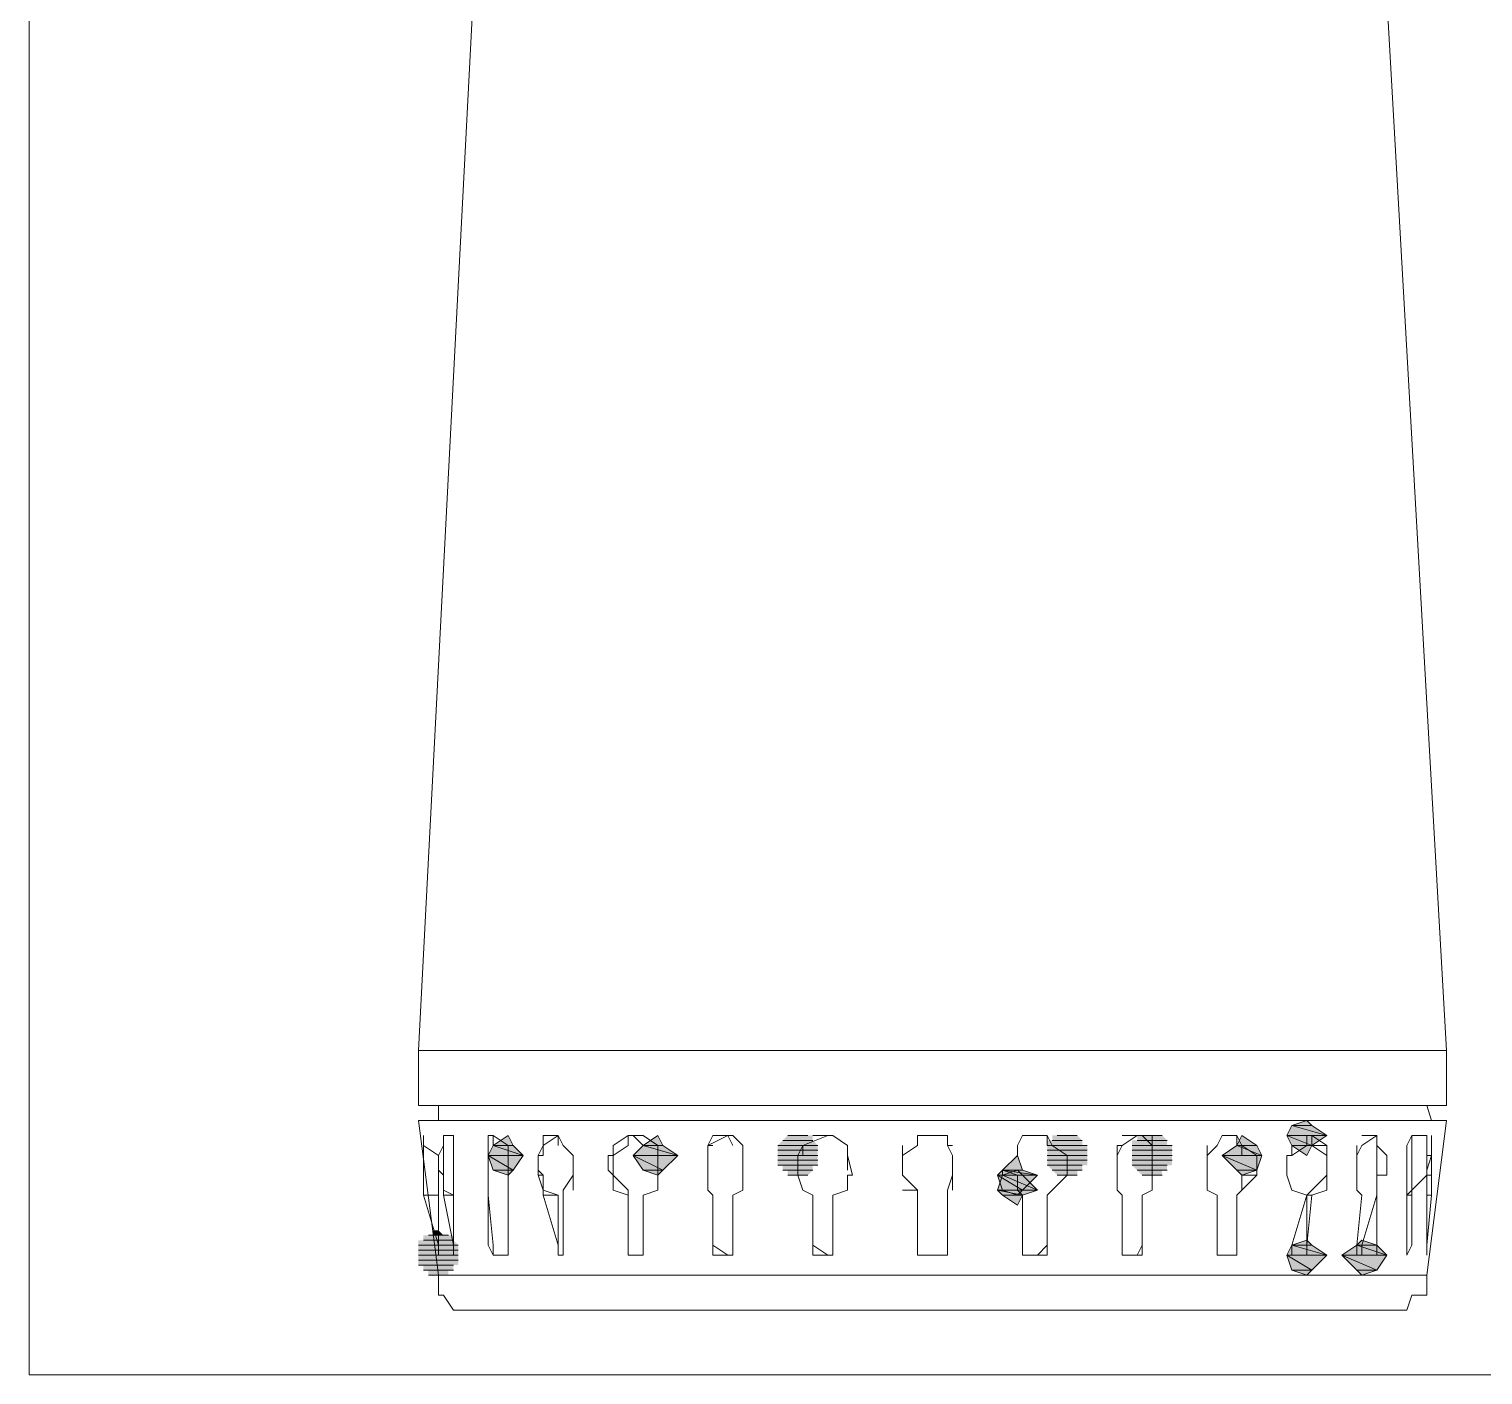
# Model space of a CAD drawing. Header units: millimetres. Extents: x -10178924 to 11692288, y -947381 to 58396.
# Drawn here: x -161114.5 to -160711.7, y -112643 to -112270.1 of the extents above; entities that cross this region are included whole.
import ezdxf

# ---------------------------------------------------------------- set-up
doc = ezdxf.new("R2010")
doc.units = ezdxf.units.MM
doc.layers.add('PDF _0', color=7, linetype='Continuous', lineweight=9)

msp = doc.modelspace()

# ---------------------------------------------------------------- linework, layer by layer
at = {"layer": 'PDF _0', "lineweight": 0}
for points in [[(-161114.53, -111860.22), (-160265.33, -111860.22), (-160265.33, -112643.03), (-161114.53, -112643.03)], [(-161006.65, -112568.35), (-160721.74, -112568.35), (-160721.74, -112553.13), (-160725.89, -112553.13), (-160727.27, -112553.13), (-160732.81, -112553.13), (-160741.11, -112553.13), (-160752.17, -112553.13), (-160764.62, -112553.13), (-160778.45, -112553.13), (-160793.66, -112553.13), (-160811.64, -112553.13), (-160826.85, -112553.13), (-160846.22, -112553.13), (-160865.58, -112553.13), (-160883.56, -112553.13), (-160901.54, -112553.13), (-160919.52, -112553.13), (-160934.73, -112553.13), (-160948.56, -112553.13), (-160963.78, -112553.13), (-160977.61, -112553.13), (-160987.29, -112553.13), (-160996.97, -112553.13), (-161001.12, -112553.13), (-161005.27, -112553.13), (-161006.65, -112553.13)], [(-160725.89, -112572.49), (-161005.27, -112572.49), (-161001.12, -112572.49), (-160999.74, -112572.49), (-160992.82, -112572.49), (-160987.29, -112572.49), (-160980.37, -112572.49), (-160967.93, -112572.49), (-160959.63, -112572.49), (-160948.56, -112572.49), (-160934.73, -112572.49), (-160920.9, -112572.49), (-160907.07, -112572.49), (-160893.24, -112572.49), (-160879.41, -112572.49), (-160865.58, -112572.49), (-160850.37, -112572.49), (-160835.15, -112572.49), (-160821.32, -112572.49), (-160807.49, -112572.49), (-160793.66, -112572.49), (-160779.83, -112572.49), (-160770.15, -112572.49), (-160760.47, -112572.49), (-160750.79, -112572.49), (-160741.11, -112572.49), (-160732.81, -112572.49), (-160731.42, -112572.49), (-160727.27, -112572.49), (-160721.74, -112572.49)], [(-160764.62, -112573.88), (-160754.94, -112576.64), (-160766, -112576.64)], [(-160760.47, -112572.49), (-160759.09, -112573.88), (-160764.62, -112573.88)], [(-160759.09, -112573.88), (-160764.62, -112573.88), (-160754.94, -112576.64)], [(-160987.29, -112579.41), (-160987.29, -112576.64), (-160987.29, -112579.41), (-160987.29, -112582.18)], [(-160981.76, -112576.64), (-160980.37, -112579.41), (-160985.91, -112579.41)], [(-160972.08, -112576.64), (-160972.08, -112579.41), (-160967.93, -112576.64)], [(-160948.56, -112576.64), (-160952.71, -112579.41), (-160952.71, -112582.18), (-160948.56, -112579.41)], [(-160940.27, -112576.64), (-160938.88, -112579.41), (-160944.41, -112579.41)], [(-160803.34, -112576.64), (-160803.34, -112579.41), (-160806.11, -112576.64), (-160807.49, -112576.64)], [(-160778.45, -112576.64), (-160774.3, -112579.41), (-160779.83, -112579.41)], [(-160766, -112576.64), (-160764.62, -112579.41), (-160759.09, -112579.41)], [(-160766, -112576.64), (-160754.94, -112576.64), (-160759.09, -112579.41)], [(-160754.94, -112579.41), (-160754.94, -112582.18), (-160759.09, -112579.41), (-160759.09, -112576.64)], [(-160999.74, -112582.18), (-160999.74, -112579.41), (-161001.12, -112582.18), (-161001.12, -112586.33), (-160999.74, -112587.71), (-160999.74, -112591.86), (-160999.74, -112587.71), (-160999.74, -112586.33)], [(-161001.12, -112586.33), (-161001.12, -112587.71), (-161001.12, -112586.33), (-161001.12, -112582.18)], [(-160985.91, -112579.41), (-160977.61, -112582.18), (-160987.29, -112582.18)], [(-160987.29, -112582.18), (-160985.91, -112586.33), (-160980.37, -112586.33)], [(-160987.29, -112582.18), (-160977.61, -112582.18), (-160980.37, -112586.33)], [(-160987.29, -112582.18), (-160987.29, -112586.33), (-160987.29, -112587.71), (-160987.29, -112586.33)], [(-160980.37, -112579.41), (-160985.91, -112579.41), (-160977.61, -112582.18)], [(-160972.08, -112582.18), (-160972.08, -112579.41), (-160973.46, -112582.18), (-160973.46, -112586.33), (-160972.08, -112587.71), (-160972.08, -112591.86), (-160973.46, -112587.71), (-160973.46, -112586.33), (-160973.46, -112582.18)], [(-160952.71, -112582.18), (-160952.71, -112586.33), (-160952.71, -112587.71), (-160954.1, -112586.33), (-160954.1, -112582.18)], [(-160944.41, -112579.41), (-160934.73, -112582.18), (-160947.18, -112582.18)], [(-160947.18, -112582.18), (-160944.41, -112586.33), (-160938.88, -112586.33)], [(-160947.18, -112582.18), (-160934.73, -112582.18), (-160938.88, -112586.33)], [(-160938.88, -112579.41), (-160944.41, -112579.41), (-160934.73, -112582.18)], [(-160926.43, -112586.33), (-160926.43, -112587.71), (-160926.43, -112591.86), (-160926.43, -112587.71), (-160926.43, -112586.33), (-160926.43, -112582.18)], [(-160901.54, -112586.33), (-160901.54, -112587.71), (-160900.16, -112591.86), (-160901.54, -112587.71), (-160901.54, -112586.33), (-160901.54, -112582.18)], [(-160840.69, -112582.18), (-160839.3, -112586.33), (-160844.83, -112586.33)], [(-160832.39, -112593.24), (-160831, -112591.86), (-160826.85, -112587.71), (-160826.85, -112582.18), (-160826.85, -112587.71), (-160831, -112591.86)], [(-160806.11, -112593.24), (-160803.34, -112591.86), (-160803.34, -112587.71), (-160803.34, -112582.18), (-160803.34, -112587.71), (-160803.34, -112591.86)], [(-160779.83, -112579.41), (-160772.92, -112582.18), (-160783.98, -112582.18)], [(-160783.98, -112582.18), (-160779.83, -112586.33), (-160774.3, -112586.33)], [(-160783.98, -112582.18), (-160772.92, -112582.18), (-160774.3, -112586.33)], [(-160774.3, -112579.41), (-160779.83, -112579.41), (-160772.92, -112582.18)], [(-160779.83, -112593.24), (-160778.45, -112591.86), (-160778.45, -112587.71), (-160774.3, -112587.71), (-160774.3, -112582.18), (-160774.3, -112587.71), (-160778.45, -112591.86)], [(-160774.3, -112582.18), (-160778.45, -112582.18), (-160778.45, -112579.41)], [(-160764.62, -112579.41), (-160759.09, -112579.41), (-160760.47, -112582.18)], [(-160741.11, -112593.24), (-160741.11, -112591.86), (-160741.11, -112587.71), (-160741.11, -112582.18), (-160741.11, -112579.41), (-160738.34, -112582.18), (-160738.34, -112587.71), (-160741.11, -112587.71), (-160741.11, -112591.86)], [(-160985.91, -112586.33), (-160980.37, -112586.33), (-160981.76, -112587.71)], [(-160944.41, -112586.33), (-160938.88, -112586.33), (-160940.27, -112587.71)], [(-160844.83, -112586.33), (-160835.15, -112587.71), (-160846.22, -112587.71)], [(-160839.3, -112586.33), (-160844.83, -112586.33), (-160835.15, -112587.71)], [(-160840.69, -112586.33), (-160839.3, -112587.71), (-160844.83, -112587.71)], [(-160779.83, -112586.33), (-160774.3, -112586.33), (-160778.45, -112587.71)], [(-160987.29, -112591.86), (-160987.29, -112593.24), (-160985.91, -112607.07), (-160985.91, -112609.84), (-160987.29, -112607.07), (-160987.29, -112593.24), (-160987.29, -112591.86), (-160987.29, -112587.71)], [(-160948.56, -112591.86), (-160948.56, -112593.24), (-160948.56, -112607.07), (-160948.56, -112609.84), (-160948.56, -112607.07), (-160948.56, -112593.24), (-160952.71, -112591.86), (-160952.71, -112587.71)], [(-160846.22, -112587.71), (-160844.83, -112591.86), (-160839.3, -112591.86)], [(-160846.22, -112587.71), (-160835.15, -112587.71), (-160839.3, -112591.86)], [(-160844.83, -112587.71), (-160835.15, -112591.86), (-160846.22, -112591.86)], [(-160839.3, -112587.71), (-160844.83, -112587.71), (-160835.15, -112591.86)], [(-161001.12, -112593.24), (-161005.27, -112593.24), (-161001.12, -112607.07), (-161001.12, -112609.84), (-161001.12, -112607.07)], [(-160925.05, -112593.24), (-160925.05, -112607.07), (-160920.9, -112609.84), (-160925.05, -112609.84), (-160925.05, -112607.07), (-160925.05, -112593.24), (-160926.43, -112591.86)], [(-160846.22, -112591.86), (-160844.83, -112593.24), (-160839.3, -112593.24)], [(-160846.22, -112591.86), (-160835.15, -112591.86), (-160839.3, -112593.24)], [(-160844.83, -112591.86), (-160839.3, -112591.86), (-160840.69, -112593.24)], [(-160844.83, -112593.24), (-160839.3, -112593.24), (-160840.69, -112596.01)], [(-160779.83, -112607.07), (-160779.83, -112609.84), (-160779.83, -112607.07), (-160779.83, -112593.24)], [(-160760.47, -112593.24), (-160759.09, -112593.24), (-160760.47, -112607.07)], [(-160741.11, -112609.84), (-160745.25, -112609.84), (-160745.25, -112607.07), (-160741.11, -112593.24), (-160741.11, -112607.07)], [(-160760.47, -112605.69), (-160759.09, -112607.07), (-160764.62, -112607.07)], [(-160745.25, -112605.69), (-160741.11, -112607.07), (-160746.64, -112607.07)], [(-160764.62, -112607.07), (-160754.94, -112609.84), (-160766, -112609.84)], [(-160766, -112609.84), (-160764.62, -112613.99), (-160759.09, -112613.99)], [(-160766, -112609.84), (-160754.94, -112609.84), (-160759.09, -112613.99)], [(-160759.09, -112607.07), (-160764.62, -112607.07), (-160754.94, -112609.84)], [(-160746.64, -112607.07), (-160738.34, -112609.84), (-160750.79, -112609.84)], [(-160750.79, -112609.84), (-160746.64, -112613.99), (-160741.11, -112613.99)], [(-160750.79, -112609.84), (-160738.34, -112609.84), (-160741.11, -112613.99)], [(-160741.11, -112607.07), (-160746.64, -112607.07), (-160738.34, -112609.84)], [(-160764.62, -112613.99), (-160759.09, -112613.99), (-160760.47, -112615.37)], [(-160746.64, -112613.99), (-160741.11, -112613.99), (-160745.25, -112615.37)]]:
    msp.add_lwpolyline(points, close=True, dxfattribs=at)
for points in [[(-160721.74, -112553.13), (-160738.34, -112261.31), (-160738.34, -112258.54), (-160741.11, -112258.54), (-160741.11, -112255.77), (-160987.29, -112255.77), (-160987.29, -112258.54), (-160991.44, -112258.54), (-160991.44, -112261.31), (-161006.65, -112553.13)], [(-161005.27, -112572.49), (-161001.12, -112572.49), (-161001.12, -112568.35)], [(-160727.27, -112568.35), (-160725.89, -112572.49)], [(-161006.65, -112572.49), (-161005.27, -112572.49), (-161006.65, -112572.49), (-161001.12, -112615.37), (-160999.74, -112615.37), (-160996.97, -112615.37), (-160991.44, -112615.37), (-160981.76, -112615.37), (-160973.46, -112615.37), (-160967.93, -112615.37), (-160958.25, -112615.37), (-160947.18, -112615.37), (-160934.73, -112615.37), (-160920.9, -112615.37), (-160907.07, -112615.37), (-160893.24, -112615.37), (-160879.41, -112615.37), (-160865.58, -112615.37), (-160850.37, -112615.37), (-160835.15, -112615.37), (-160821.32, -112615.37), (-160807.49, -112615.37), (-160793.66, -112615.37), (-160783.98, -112615.37), (-160772.92, -112615.37), (-160760.47, -112615.37), (-160752.17, -112615.37), (-160745.25, -112615.37), (-160738.34, -112615.37), (-160732.81, -112615.37), (-160727.27, -112615.37)], [(-160721.74, -112572.49), (-160727.27, -112615.37), (-160727.27, -112619.52), (-160727.27, -112620.9), (-160731.42, -112620.9), (-160732.81, -112625.05), (-160738.34, -112625.05), (-160741.11, -112625.05), (-160750.79, -112625.05), (-160754.94, -112625.05), (-160760.47, -112625.05), (-160766, -112625.05), (-160770.15, -112625.05), (-160774.3, -112625.05), (-160779.83, -112625.05), (-160788.13, -112625.05), (-160793.66, -112625.05), (-160799.19, -112625.05), (-160806.11, -112625.05), (-160811.64, -112625.05), (-160817.17, -112625.05), (-160821.32, -112625.05), (-160826.85, -112625.05), (-160835.15, -112625.05), (-160840.69, -112625.05), (-160846.22, -112625.05), (-160853.13, -112625.05), (-160858.67, -112625.05), (-160864.2, -112625.05), (-160868.35, -112625.05), (-160873.88, -112625.05), (-160879.41, -112625.05), (-160887.71, -112625.05), (-160893.24, -112625.05), (-160900.16, -112625.05), (-160905.69, -112625.05), (-160911.22, -112625.05), (-160916.75, -112625.05), (-160920.9, -112625.05), (-160926.43, -112625.05), (-160933.35, -112625.05), (-160938.88, -112625.05), (-160944.41, -112625.05), (-160948.56, -112625.05), (-160954.1, -112625.05), (-160959.63, -112625.05), (-160967.93, -112625.05), (-160973.46, -112625.05), (-160980.37, -112625.05), (-160985.91, -112625.05), (-160991.44, -112625.05), (-160996.97, -112625.05), (-160999.74, -112620.9), (-161001.12, -112620.9), (-161001.12, -112619.52), (-161001.12, -112615.37)], [(-161005.27, -112593.24), (-161005.27, -112591.86), (-161005.27, -112587.71), (-161005.27, -112586.33), (-161005.27, -112582.18), (-161005.27, -112579.41), (-161005.27, -112576.64), (-161005.27, -112579.41), (-161001.12, -112582.18), (-161001.12, -112587.71), (-161001.12, -112591.86), (-161001.12, -112593.24)], [(-160999.74, -112579.41), (-160999.74, -112576.64), (-160999.74, -112579.41)], [(-160996.97, -112587.71), (-160996.97, -112591.86), (-160996.97, -112593.24), (-160996.97, -112591.86), (-160996.97, -112587.71), (-160996.97, -112582.18), (-160996.97, -112579.41), (-160996.97, -112576.64), (-160999.74, -112576.64)], [(-160996.97, -112579.41), (-160996.97, -112576.64)], [(-160981.76, -112607.07), (-160981.76, -112609.84), (-160981.76, -112607.07), (-160981.76, -112593.24), (-160981.76, -112591.86), (-160981.76, -112587.71), (-160981.76, -112582.18), (-160981.76, -112579.41), (-160985.91, -112576.64), (-160987.29, -112576.64), (-160985.91, -112576.64), (-160985.91, -112579.41)], [(-160967.93, -112607.07), (-160967.93, -112609.84), (-160967.93, -112607.07), (-160967.93, -112609.84), (-160966.54, -112609.84), (-160966.54, -112607.07), (-160966.54, -112593.24), (-160966.54, -112591.86), (-160963.78, -112587.71), (-160963.78, -112582.18), (-160966.54, -112579.41), (-160967.93, -112576.64), (-160967.93, -112579.41)], [(-160940.27, -112582.18), (-160940.27, -112579.41), (-160944.41, -112576.64), (-160948.56, -112576.64), (-160947.18, -112576.64), (-160944.41, -112579.41), (-160940.27, -112579.41)], [(-160925.05, -112576.64), (-160920.9, -112576.64), (-160925.05, -112576.64), (-160926.43, -112579.41), (-160920.9, -112576.64), (-160919.52, -112579.41)], [(-160920.9, -112609.84), (-160919.52, -112609.84), (-160919.52, -112607.07), (-160919.52, -112593.24), (-160916.75, -112591.86), (-160916.75, -112587.71), (-160916.75, -112582.18), (-160916.75, -112579.41), (-160919.52, -112576.64), (-160920.9, -112576.64)], [(-160897.39, -112578.03), (-160905.69, -112578.03), (-160897.39, -112578.03)], [(-160897.39, -112578.03), (-160905.69, -112578.03), (-160897.39, -112578.03)], [(-160898.77, -112576.64), (-160904.31, -112576.64), (-160898.77, -112576.64)], [(-160900.16, -112576.64), (-160902.92, -112576.64), (-160900.16, -112576.64)], [(-160900.16, -112576.64), (-160902.92, -112576.64), (-160900.16, -112576.64)], [(-160900.16, -112579.41), (-160893.24, -112576.64), (-160900.16, -112579.41)], [(-160893.24, -112609.84), (-160891.86, -112609.84), (-160891.86, -112607.07), (-160891.86, -112593.24), (-160887.71, -112591.86), (-160887.71, -112587.71), (-160886.33, -112587.71), (-160887.71, -112582.18), (-160887.71, -112579.41), (-160891.86, -112576.64), (-160893.24, -112576.64), (-160897.39, -112576.64)], [(-160887.71, -112579.41), (-160891.86, -112576.64)], [(-160860.05, -112593.24), (-160860.05, -112607.07), (-160860.05, -112609.84), (-160864.2, -112609.84), (-160865.58, -112609.84), (-160868.35, -112609.84), (-160868.35, -112607.07), (-160868.35, -112593.24), (-160868.35, -112591.86), (-160872.5, -112587.71), (-160872.5, -112586.33), (-160872.5, -112582.18), (-160868.35, -112579.41), (-160868.35, -112576.64), (-160864.2, -112576.64), (-160860.05, -112576.64), (-160860.05, -112579.41), (-160858.67, -112582.18), (-160858.67, -112587.71), (-160860.05, -112591.86), (-160860.05, -112593.24), (-160860.05, -112591.86)], [(-160864.2, -112576.64), (-160865.58, -112576.64), (-160868.35, -112576.64)], [(-160858.67, -112579.41), (-160860.05, -112579.41), (-160860.05, -112576.64)], [(-160839.3, -112609.84), (-160839.3, -112607.07), (-160839.3, -112593.24), (-160840.69, -112591.86), (-160840.69, -112587.71), (-160844.83, -112586.33), (-160840.69, -112582.18), (-160840.69, -112579.41), (-160839.3, -112576.64), (-160835.15, -112576.64), (-160832.39, -112576.64), (-160835.15, -112576.64), (-160839.3, -112576.64), (-160835.15, -112576.64)], [(-160832.39, -112576.64), (-160831, -112579.41), (-160832.39, -112576.64)], [(-160832.39, -112579.41), (-160832.39, -112576.64)], [(-160822.71, -112578.03), (-160831, -112578.03), (-160822.71, -112578.03)], [(-160822.71, -112578.03), (-160831, -112578.03), (-160822.71, -112578.03)], [(-160824.09, -112576.64), (-160829.62, -112576.64), (-160824.09, -112576.64)], [(-160825.47, -112576.64), (-160828.24, -112576.64), (-160825.47, -112576.64)], [(-160811.64, -112576.64), (-160807.49, -112576.64), (-160811.64, -112579.41), (-160813.02, -112582.18), (-160813.02, -112586.33), (-160813.02, -112587.71), (-160813.02, -112591.86), (-160811.64, -112593.24), (-160811.64, -112607.07), (-160811.64, -112609.84), (-160807.49, -112609.84), (-160806.11, -112609.84), (-160806.11, -112607.07), (-160807.49, -112609.84), (-160806.11, -112607.07), (-160806.11, -112593.24), (-160806.11, -112607.07)], [(-160799.19, -112578.03), (-160807.49, -112578.03), (-160799.19, -112578.03)], [(-160799.19, -112578.03), (-160807.49, -112578.03), (-160799.19, -112578.03)], [(-160800.58, -112576.64), (-160806.11, -112576.64), (-160800.58, -112576.64)], [(-160803.34, -112579.41), (-160806.11, -112576.64)], [(-160801.96, -112576.64), (-160804.73, -112576.64), (-160801.96, -112576.64)], [(-160779.83, -112579.41), (-160779.83, -112576.64), (-160778.45, -112579.41), (-160779.83, -112576.64), (-160783.98, -112576.64), (-160785.36, -112579.41), (-160788.13, -112582.18), (-160788.13, -112586.33), (-160788.13, -112587.71), (-160788.13, -112591.86), (-160785.36, -112593.24), (-160785.36, -112607.07), (-160785.36, -112609.84), (-160783.98, -112609.84), (-160779.83, -112609.84), (-160783.98, -112609.84)], [(-160760.47, -112609.84), (-160760.47, -112607.07), (-160760.47, -112609.84), (-160764.62, -112609.84), (-160764.62, -112607.07), (-160760.47, -112593.24), (-160764.62, -112591.86), (-160766, -112587.71), (-160766, -112586.33), (-160766, -112582.18), (-160764.62, -112582.18), (-160760.47, -112579.41), (-160760.47, -112576.64), (-160759.09, -112576.64), (-160760.47, -112576.64)], [(-160754.94, -112579.41), (-160759.09, -112579.41), (-160759.09, -112576.64)], [(-160745.25, -112609.84), (-160746.64, -112609.84), (-160746.64, -112607.07), (-160745.25, -112593.24), (-160746.64, -112591.86), (-160746.64, -112587.71), (-160746.64, -112586.33), (-160746.64, -112582.18), (-160745.25, -112579.41), (-160741.11, -112576.64), (-160745.25, -112576.64)], [(-160741.11, -112576.64), (-160741.11, -112579.41), (-160741.11, -112576.64)], [(-160741.11, -112579.41), (-160741.11, -112576.64)], [(-160731.42, -112587.71), (-160731.42, -112591.86), (-160732.81, -112593.24), (-160731.42, -112591.86), (-160731.42, -112587.71), (-160731.42, -112582.18), (-160731.42, -112579.41), (-160731.42, -112576.64), (-160727.27, -112576.64), (-160727.27, -112579.41), (-160727.27, -112582.18), (-160727.27, -112587.71), (-160731.42, -112591.86), (-160731.42, -112593.24)], [(-160731.42, -112579.41), (-160731.42, -112576.64), (-160732.81, -112579.41), (-160732.81, -112582.18), (-160732.81, -112586.33), (-160732.81, -112587.71)], [(-160727.27, -112586.33), (-160727.27, -112587.71), (-160727.27, -112586.33), (-160725.89, -112582.18), (-160725.89, -112579.41), (-160725.89, -112576.64), (-160725.89, -112579.41), (-160725.89, -112582.18)], [(-160999.74, -112579.41), (-160999.74, -112582.18)], [(-160996.97, -112586.33), (-160996.97, -112582.18)], [(-160987.29, -112579.41), (-160987.29, -112582.18)], [(-160981.76, -112586.33), (-160981.76, -112582.18)], [(-160972.08, -112579.41), (-160973.46, -112582.18)], [(-160963.78, -112586.33), (-160963.78, -112582.18)], [(-160952.71, -112579.41), (-160952.71, -112582.18)], [(-160947.18, -112609.84), (-160948.56, -112609.84), (-160947.18, -112609.84), (-160944.41, -112609.84), (-160944.41, -112607.07), (-160944.41, -112593.24), (-160940.27, -112591.86), (-160940.27, -112587.71), (-160940.27, -112582.18), (-160940.27, -112586.33)], [(-160926.43, -112582.18), (-160926.43, -112579.41), (-160926.43, -112582.18)], [(-160925.05, -112579.41), (-160926.43, -112579.41), (-160926.43, -112582.18)], [(-160916.75, -112586.33), (-160916.75, -112582.18)], [(-160896.01, -112579.41), (-160907.07, -112579.41), (-160896.01, -112579.41)], [(-160896.01, -112579.41), (-160907.07, -112579.41), (-160896.01, -112579.41)], [(-160896.01, -112580.79), (-160907.07, -112580.79), (-160896.01, -112580.79)], [(-160896.01, -112580.79), (-160907.07, -112580.79), (-160896.01, -112580.79)], [(-160896.01, -112582.18), (-160907.07, -112582.18), (-160896.01, -112582.18)], [(-160900.16, -112582.18), (-160900.16, -112579.41), (-160901.54, -112582.18), (-160900.16, -112579.41), (-160897.39, -112579.41)], [(-160887.71, -112586.33), (-160887.71, -112582.18)], [(-160872.5, -112579.41), (-160872.5, -112582.18)], [(-160858.67, -112586.33), (-160858.67, -112582.18)], [(-160840.69, -112579.41), (-160840.69, -112582.18)], [(-160821.32, -112579.41), (-160832.39, -112579.41), (-160821.32, -112579.41)], [(-160821.32, -112580.79), (-160832.39, -112580.79), (-160821.32, -112580.79)], [(-160821.32, -112580.79), (-160832.39, -112580.79), (-160821.32, -112580.79)], [(-160821.32, -112582.18), (-160832.39, -112582.18), (-160821.32, -112582.18)], [(-160831, -112579.41), (-160826.85, -112582.18), (-160831, -112579.41)], [(-160826.85, -112586.33), (-160826.85, -112582.18)], [(-160811.64, -112579.41), (-160813.02, -112579.41), (-160813.02, -112582.18)], [(-160797.81, -112579.41), (-160808.88, -112579.41), (-160797.81, -112579.41)], [(-160797.81, -112580.79), (-160808.88, -112580.79), (-160797.81, -112580.79)], [(-160797.81, -112580.79), (-160808.88, -112580.79), (-160797.81, -112580.79)], [(-160797.81, -112582.18), (-160808.88, -112582.18), (-160797.81, -112582.18)], [(-160803.34, -112579.41), (-160803.34, -112582.18), (-160803.34, -112579.41)], [(-160803.34, -112586.33), (-160803.34, -112582.18)], [(-160788.13, -112579.41), (-160788.13, -112582.18)], [(-160774.3, -112586.33), (-160774.3, -112582.18)], [(-160760.47, -112579.41), (-160764.62, -112579.41), (-160764.62, -112582.18)], [(-160759.09, -112593.24), (-160754.94, -112591.86), (-160754.94, -112587.71), (-160754.94, -112582.18), (-160754.94, -112587.71), (-160759.09, -112591.86), (-160760.47, -112593.24), (-160759.09, -112591.86), (-160754.94, -112587.71)], [(-160754.94, -112582.18), (-160754.94, -112586.33)], [(-160746.64, -112579.41), (-160746.64, -112582.18)], [(-160741.11, -112582.18), (-160741.11, -112586.33)], [(-160732.81, -112579.41), (-160732.81, -112582.18)], [(-160731.42, -112582.18), (-160731.42, -112586.33)], [(-160727.27, -112582.18), (-160725.89, -112582.18), (-160725.89, -112586.33)], [(-160727.27, -112593.24), (-160725.89, -112593.24), (-160727.27, -112607.07), (-160727.27, -112609.84), (-160727.27, -112607.07), (-160727.27, -112593.24), (-160727.27, -112591.86), (-160727.27, -112587.71), (-160725.89, -112587.71), (-160725.89, -112582.18), (-160725.89, -112587.71), (-160725.89, -112591.86), (-160725.89, -112593.24)], [(-160999.74, -112587.71), (-160999.74, -112586.33)], [(-160987.29, -112587.71), (-160987.29, -112586.33)], [(-160972.08, -112587.71), (-160973.46, -112587.71), (-160973.46, -112586.33)], [(-160952.71, -112587.71), (-160952.71, -112586.33)], [(-160926.43, -112587.71), (-160926.43, -112586.33)], [(-160896.01, -112583.56), (-160907.07, -112583.56), (-160896.01, -112583.56)], [(-160896.01, -112583.56), (-160907.07, -112583.56), (-160896.01, -112583.56)], [(-160896.01, -112584.94), (-160907.07, -112584.94), (-160896.01, -112584.94)], [(-160897.39, -112586.33), (-160905.69, -112586.33), (-160897.39, -112586.33)], [(-160897.39, -112586.33), (-160905.69, -112586.33), (-160897.39, -112586.33)], [(-160901.54, -112587.71), (-160901.54, -112586.33)], [(-160872.5, -112586.33), (-160872.5, -112587.71)], [(-160844.83, -112586.33), (-160844.83, -112587.71)], [(-160821.32, -112583.56), (-160832.39, -112583.56), (-160821.32, -112583.56)], [(-160821.32, -112583.56), (-160832.39, -112583.56), (-160821.32, -112583.56)], [(-160822.71, -112584.94), (-160832.39, -112584.94), (-160822.71, -112584.94)], [(-160822.71, -112586.33), (-160831, -112586.33), (-160822.71, -112586.33)], [(-160813.02, -112586.33), (-160813.02, -112587.71)], [(-160797.81, -112583.56), (-160808.88, -112583.56), (-160797.81, -112583.56)], [(-160797.81, -112583.56), (-160808.88, -112583.56), (-160797.81, -112583.56)], [(-160799.19, -112584.94), (-160808.88, -112584.94), (-160799.19, -112584.94)], [(-160799.19, -112586.33), (-160807.49, -112586.33), (-160799.19, -112586.33)], [(-160788.13, -112586.33), (-160788.13, -112587.71)], [(-160766, -112586.33), (-160766, -112587.71)], [(-160746.64, -112586.33), (-160746.64, -112587.71)], [(-160732.81, -112586.33), (-160732.81, -112587.71), (-160732.81, -112591.86), (-160732.81, -112593.24), (-160732.81, -112607.07), (-160732.81, -112609.84), (-160732.81, -112607.07), (-160732.81, -112609.84), (-160731.42, -112607.07), (-160731.42, -112593.24), (-160732.81, -112593.24), (-160732.81, -112607.07)], [(-160981.76, -112587.71), (-160981.76, -112591.86), (-160981.76, -112593.24)], [(-160963.78, -112587.71), (-160963.78, -112591.86)], [(-160940.27, -112587.71), (-160940.27, -112591.86), (-160944.41, -112593.24)], [(-160916.75, -112587.71), (-160916.75, -112591.86), (-160919.52, -112593.24)], [(-160898.77, -112587.71), (-160904.31, -112587.71), (-160898.77, -112587.71)], [(-160900.16, -112587.71), (-160902.92, -112587.71), (-160900.16, -112587.71)], [(-160900.16, -112587.71), (-160902.92, -112587.71), (-160900.16, -112587.71)], [(-160886.33, -112587.71), (-160887.71, -112587.71), (-160887.71, -112591.86), (-160891.86, -112593.24)], [(-160858.67, -112587.71), (-160858.67, -112591.86)], [(-160826.85, -112587.71), (-160831, -112591.86), (-160832.39, -112593.24)], [(-160824.09, -112587.71), (-160829.62, -112587.71), (-160824.09, -112587.71)], [(-160825.47, -112587.71), (-160829.62, -112587.71), (-160825.47, -112587.71)], [(-160800.58, -112587.71), (-160806.11, -112587.71), (-160800.58, -112587.71)], [(-160801.96, -112587.71), (-160806.11, -112587.71), (-160801.96, -112587.71)], [(-160803.34, -112587.71), (-160803.34, -112591.86), (-160806.11, -112593.24)], [(-160774.3, -112587.71), (-160778.45, -112587.71), (-160778.45, -112591.86), (-160779.83, -112593.24)], [(-160741.11, -112587.71), (-160741.11, -112591.86), (-160741.11, -112593.24)], [(-160725.89, -112587.71), (-160727.27, -112587.71)], [(-160996.97, -112607.07), (-160996.97, -112609.84), (-160996.97, -112607.07), (-160996.97, -112593.24), (-160996.97, -112607.07), (-160996.97, -112609.84), (-160996.97, -112607.07), (-160999.74, -112593.24), (-160996.97, -112593.24), (-160999.74, -112591.86), (-160999.74, -112593.24)], [(-160972.08, -112593.24), (-160972.08, -112591.86), (-160967.93, -112593.24), (-160967.93, -112607.07), (-160972.08, -112593.24), (-160967.93, -112593.24)], [(-160966.54, -112591.86), (-160966.54, -112593.24)], [(-160897.39, -112593.24), (-160897.39, -112607.07), (-160893.24, -112609.84), (-160897.39, -112609.84), (-160897.39, -112607.07), (-160897.39, -112593.24), (-160900.16, -112591.86), (-160897.39, -112593.24), (-160897.39, -112607.07)], [(-160868.35, -112591.86), (-160872.5, -112591.86)], [(-160835.15, -112609.84), (-160832.39, -112607.07), (-160832.39, -112593.24), (-160832.39, -112607.07), (-160832.39, -112609.84), (-160835.15, -112609.84), (-160839.3, -112609.84), (-160839.3, -112607.07)], [(-160996.97, -112605.69), (-161005.27, -112605.69), (-160996.97, -112605.69)], [(-160996.97, -112605.69), (-161005.27, -112605.69), (-160996.97, -112605.69)], [(-160998.35, -112604.31), (-161003.89, -112604.31), (-160998.35, -112604.31)], [(-160995.59, -112607.07), (-161006.65, -112607.07), (-160995.59, -112607.07)], [(-160995.59, -112607.07), (-161006.65, -112607.07), (-160995.59, -112607.07)], [(-160995.59, -112608.45), (-161006.65, -112608.45), (-160995.59, -112608.45)], [(-160995.59, -112609.84), (-161006.65, -112609.84), (-160995.59, -112609.84)], [(-160995.59, -112609.84), (-161006.65, -112609.84), (-160995.59, -112609.84)], [(-160985.91, -112609.84), (-160981.76, -112609.84), (-160985.91, -112609.84)], [(-160995.59, -112611.22), (-161006.65, -112611.22), (-160995.59, -112611.22)], [(-160996.97, -112612.6), (-161006.65, -112612.6), (-160996.97, -112612.6)], [(-160996.97, -112613.99), (-161005.27, -112613.99), (-160996.97, -112613.99)], [(-160998.35, -112613.99), (-161005.27, -112613.99), (-160998.35, -112613.99)], [(-160999.74, -112615.37), (-161003.89, -112615.37), (-160999.74, -112615.37)]]:
    msp.add_lwpolyline(points, dxfattribs=at)
at = {"layer": 'PDF _0', "transparency": 33554559}
for points in [[(-160764.62, -112573.88), (-160754.94, -112576.64), (-160766, -112576.64)], [(-160760.47, -112572.49), (-160759.09, -112573.88), (-160764.62, -112573.88)], [(-160759.09, -112573.88), (-160764.62, -112573.88), (-160754.94, -112576.64)], [(-160981.76, -112576.64), (-160980.37, -112579.41), (-160985.91, -112579.41)], [(-160940.27, -112576.64), (-160938.88, -112579.41), (-160944.41, -112579.41)], [(-160905.69, -112578.03), (-160896.01, -112579.41), (-160907.07, -112579.41)], [(-160904.31, -112576.64), (-160897.39, -112578.03), (-160905.69, -112578.03)], [(-160905.69, -112578.03), (-160897.39, -112578.03), (-160897.39, -112578.03)], [(-160897.39, -112578.03), (-160897.39, -112578.03), (-160905.69, -112578.03)], [(-160897.39, -112578.03), (-160905.69, -112578.03), (-160896.01, -112579.41)], [(-160902.92, -112576.64), (-160898.77, -112576.64), (-160904.31, -112576.64)], [(-160904.31, -112576.64), (-160898.77, -112576.64), (-160898.77, -112576.64)], [(-160897.39, -112576.64), (-160897.39, -112576.64), (-160904.31, -112576.64)], [(-160897.39, -112576.64), (-160904.31, -112576.64), (-160898.77, -112576.64)], [(-160897.39, -112576.64), (-160904.31, -112576.64), (-160897.39, -112578.03)], [(-160901.54, -112576.64), (-160900.16, -112576.64), (-160902.92, -112576.64)], [(-160902.92, -112576.64), (-160900.16, -112576.64), (-160900.16, -112576.64)], [(-160900.16, -112576.64), (-160900.16, -112576.64), (-160902.92, -112576.64)], [(-160900.16, -112576.64), (-160902.92, -112576.64), (-160898.77, -112576.64)], [(-160831, -112578.03), (-160822.71, -112578.03), (-160832.39, -112578.03)], [(-160822.71, -112578.03), (-160832.39, -112578.03), (-160822.71, -112579.41)], [(-160832.39, -112578.03), (-160822.71, -112579.41), (-160832.39, -112579.41)], [(-160831, -112576.64), (-160824.09, -112576.64), (-160829.62, -112576.64)], [(-160824.09, -112576.64), (-160831, -112576.64), (-160822.71, -112578.03)], [(-160831, -112576.64), (-160822.71, -112578.03), (-160831, -112578.03)], [(-160831, -112578.03), (-160822.71, -112578.03), (-160822.71, -112578.03)], [(-160828.24, -112576.64), (-160825.47, -112576.64), (-160829.62, -112576.64)], [(-160829.62, -112576.64), (-160824.09, -112576.64), (-160824.09, -112576.64)], [(-160824.09, -112576.64), (-160824.09, -112576.64), (-160829.62, -112576.64)], [(-160824.09, -112576.64), (-160829.62, -112576.64), (-160825.47, -112576.64)], [(-160829.62, -112576.64), (-160824.09, -112576.64), (-160824.09, -112576.64)], [(-160826.85, -112576.64), (-160828.24, -112576.64), (-160828.24, -112576.64)], [(-160825.47, -112576.64), (-160825.47, -112576.64), (-160828.24, -112576.64)], [(-160825.47, -112576.64), (-160828.24, -112576.64), (-160826.85, -112576.64)], [(-160807.49, -112578.03), (-160799.19, -112578.03), (-160808.88, -112578.03)], [(-160799.19, -112578.03), (-160808.88, -112578.03), (-160799.19, -112579.41)], [(-160808.88, -112578.03), (-160799.19, -112579.41), (-160808.88, -112579.41)], [(-160807.49, -112576.64), (-160800.58, -112576.64), (-160806.11, -112576.64)], [(-160800.58, -112576.64), (-160807.49, -112576.64), (-160799.19, -112578.03)], [(-160807.49, -112576.64), (-160799.19, -112578.03), (-160807.49, -112578.03)], [(-160807.49, -112578.03), (-160799.19, -112578.03), (-160799.19, -112578.03)], [(-160804.73, -112576.64), (-160801.96, -112576.64), (-160806.11, -112576.64)], [(-160806.11, -112576.64), (-160800.58, -112576.64), (-160800.58, -112576.64)], [(-160800.58, -112576.64), (-160800.58, -112576.64), (-160806.11, -112576.64)], [(-160800.58, -112576.64), (-160806.11, -112576.64), (-160801.96, -112576.64)], [(-160806.11, -112576.64), (-160800.58, -112576.64), (-160800.58, -112576.64)], [(-160803.34, -112576.64), (-160804.73, -112576.64), (-160804.73, -112576.64)], [(-160801.96, -112576.64), (-160801.96, -112576.64), (-160804.73, -112576.64)], [(-160801.96, -112576.64), (-160804.73, -112576.64), (-160803.34, -112576.64)], [(-160778.45, -112576.64), (-160774.3, -112579.41), (-160779.83, -112579.41)], [(-160766, -112576.64), (-160759.09, -112579.41), (-160764.62, -112579.41)], [(-160766, -112576.64), (-160754.94, -112576.64), (-160759.09, -112579.41)], [(-160985.91, -112579.41), (-160977.61, -112582.18), (-160987.29, -112582.18)], [(-160987.29, -112582.18), (-160980.37, -112586.33), (-160985.91, -112586.33)], [(-160987.29, -112582.18), (-160977.61, -112582.18), (-160980.37, -112586.33)], [(-160980.37, -112579.41), (-160985.91, -112579.41), (-160977.61, -112582.18)], [(-160944.41, -112579.41), (-160934.73, -112582.18), (-160947.18, -112582.18)], [(-160947.18, -112582.18), (-160938.88, -112586.33), (-160944.41, -112586.33)], [(-160947.18, -112582.18), (-160934.73, -112582.18), (-160938.88, -112586.33)], [(-160938.88, -112579.41), (-160944.41, -112579.41), (-160934.73, -112582.18)], [(-160907.07, -112579.41), (-160896.01, -112579.41), (-160896.01, -112579.41)], [(-160896.01, -112579.41), (-160896.01, -112579.41), (-160907.07, -112579.41)], [(-160896.01, -112579.41), (-160907.07, -112579.41), (-160896.01, -112580.79)], [(-160907.07, -112579.41), (-160896.01, -112580.79), (-160907.07, -112580.79)], [(-160907.07, -112580.79), (-160896.01, -112580.79), (-160896.01, -112580.79)], [(-160896.01, -112580.79), (-160896.01, -112580.79), (-160907.07, -112580.79)], [(-160896.01, -112580.79), (-160907.07, -112580.79), (-160896.01, -112582.18)], [(-160907.07, -112580.79), (-160896.01, -112582.18), (-160907.07, -112582.18)], [(-160907.07, -112582.18), (-160896.01, -112582.18), (-160896.01, -112582.18)], [(-160896.01, -112582.18), (-160907.07, -112582.18), (-160896.01, -112583.56)], [(-160907.07, -112582.18), (-160896.01, -112583.56), (-160907.07, -112583.56)], [(-160840.69, -112582.18), (-160839.3, -112586.33), (-160844.83, -112586.33)], [(-160832.39, -112579.41), (-160821.32, -112579.41), (-160821.32, -112579.41)], [(-160821.32, -112579.41), (-160821.32, -112579.41), (-160832.39, -112579.41)], [(-160821.32, -112579.41), (-160832.39, -112579.41), (-160822.71, -112579.41)], [(-160821.32, -112579.41), (-160832.39, -112579.41), (-160821.32, -112580.79)], [(-160832.39, -112579.41), (-160821.32, -112580.79), (-160832.39, -112580.79)], [(-160832.39, -112580.79), (-160821.32, -112580.79), (-160821.32, -112580.79)], [(-160821.32, -112580.79), (-160821.32, -112580.79), (-160832.39, -112580.79)], [(-160821.32, -112580.79), (-160832.39, -112580.79), (-160821.32, -112582.18)], [(-160832.39, -112580.79), (-160821.32, -112582.18), (-160832.39, -112582.18)], [(-160832.39, -112582.18), (-160821.32, -112582.18), (-160821.32, -112582.18)], [(-160821.32, -112582.18), (-160832.39, -112582.18), (-160821.32, -112583.56)], [(-160832.39, -112582.18), (-160821.32, -112583.56), (-160832.39, -112583.56)], [(-160808.88, -112579.41), (-160797.81, -112579.41), (-160797.81, -112579.41)], [(-160797.81, -112579.41), (-160797.81, -112579.41), (-160808.88, -112579.41)], [(-160797.81, -112579.41), (-160808.88, -112579.41), (-160799.19, -112579.41)], [(-160797.81, -112579.41), (-160808.88, -112579.41), (-160797.81, -112580.79)], [(-160808.88, -112579.41), (-160797.81, -112580.79), (-160808.88, -112580.79)], [(-160808.88, -112580.79), (-160797.81, -112580.79), (-160797.81, -112580.79)], [(-160797.81, -112580.79), (-160797.81, -112580.79), (-160808.88, -112580.79)], [(-160797.81, -112580.79), (-160808.88, -112580.79), (-160797.81, -112582.18)], [(-160808.88, -112580.79), (-160797.81, -112582.18), (-160808.88, -112582.18)], [(-160808.88, -112582.18), (-160797.81, -112582.18), (-160797.81, -112582.18)], [(-160797.81, -112582.18), (-160808.88, -112582.18), (-160797.81, -112583.56)], [(-160808.88, -112582.18), (-160797.81, -112583.56), (-160808.88, -112583.56)], [(-160779.83, -112579.41), (-160772.92, -112582.18), (-160783.98, -112582.18)], [(-160783.98, -112582.18), (-160774.3, -112586.33), (-160779.83, -112586.33)], [(-160783.98, -112582.18), (-160772.92, -112582.18), (-160774.3, -112586.33)], [(-160774.3, -112579.41), (-160779.83, -112579.41), (-160772.92, -112582.18)], [(-160759.09, -112579.41), (-160764.62, -112579.41), (-160760.47, -112582.18)], [(-160980.37, -112586.33), (-160985.91, -112586.33), (-160981.76, -112587.71)], [(-160938.88, -112586.33), (-160944.41, -112586.33), (-160940.27, -112587.71)], [(-160907.07, -112583.56), (-160896.01, -112583.56), (-160896.01, -112583.56)], [(-160896.01, -112583.56), (-160896.01, -112583.56), (-160907.07, -112583.56)], [(-160896.01, -112583.56), (-160907.07, -112583.56), (-160896.01, -112584.94)], [(-160907.07, -112583.56), (-160896.01, -112584.94), (-160907.07, -112584.94)], [(-160907.07, -112584.94), (-160896.01, -112584.94), (-160896.01, -112584.94)], [(-160896.01, -112584.94), (-160907.07, -112584.94), (-160897.39, -112584.94)], [(-160907.07, -112584.94), (-160897.39, -112584.94), (-160905.69, -112584.94)], [(-160897.39, -112584.94), (-160905.69, -112584.94), (-160897.39, -112586.33)], [(-160905.69, -112584.94), (-160897.39, -112586.33), (-160905.69, -112586.33)], [(-160905.69, -112586.33), (-160897.39, -112586.33), (-160897.39, -112586.33)], [(-160905.69, -112586.33), (-160897.39, -112586.33), (-160904.31, -112586.33)], [(-160897.39, -112586.33), (-160904.31, -112586.33), (-160898.77, -112587.71)], [(-160904.31, -112586.33), (-160898.77, -112587.71), (-160904.31, -112587.71)], [(-160844.83, -112586.33), (-160835.15, -112587.71), (-160846.22, -112587.71)], [(-160839.3, -112586.33), (-160844.83, -112586.33), (-160835.15, -112587.71)], [(-160840.69, -112586.33), (-160839.3, -112587.71), (-160844.83, -112587.71)], [(-160832.39, -112583.56), (-160821.32, -112583.56), (-160821.32, -112583.56)], [(-160821.32, -112583.56), (-160821.32, -112583.56), (-160832.39, -112583.56)], [(-160821.32, -112583.56), (-160832.39, -112583.56), (-160821.32, -112584.94)], [(-160832.39, -112583.56), (-160821.32, -112584.94), (-160832.39, -112584.94)], [(-160832.39, -112584.94), (-160822.71, -112584.94), (-160822.71, -112584.94)], [(-160822.71, -112584.94), (-160822.71, -112584.94), (-160832.39, -112584.94)], [(-160822.71, -112584.94), (-160832.39, -112584.94), (-160821.32, -112584.94)], [(-160822.71, -112584.94), (-160832.39, -112584.94), (-160822.71, -112586.33)], [(-160832.39, -112584.94), (-160822.71, -112586.33), (-160831, -112586.33)], [(-160831, -112586.33), (-160822.71, -112586.33), (-160822.71, -112586.33)], [(-160824.09, -112586.33), (-160824.09, -112586.33), (-160831, -112586.33)], [(-160824.09, -112586.33), (-160831, -112586.33), (-160822.71, -112586.33)], [(-160824.09, -112586.33), (-160831, -112586.33), (-160824.09, -112587.71)], [(-160831, -112586.33), (-160824.09, -112587.71), (-160829.62, -112587.71)], [(-160808.88, -112583.56), (-160797.81, -112583.56), (-160797.81, -112583.56)], [(-160797.81, -112583.56), (-160797.81, -112583.56), (-160808.88, -112583.56)], [(-160797.81, -112583.56), (-160808.88, -112583.56), (-160797.81, -112584.94)], [(-160808.88, -112583.56), (-160797.81, -112584.94), (-160808.88, -112584.94)], [(-160808.88, -112584.94), (-160799.19, -112584.94), (-160799.19, -112584.94)], [(-160799.19, -112584.94), (-160799.19, -112584.94), (-160808.88, -112584.94)], [(-160799.19, -112584.94), (-160808.88, -112584.94), (-160797.81, -112584.94)], [(-160799.19, -112584.94), (-160808.88, -112584.94), (-160799.19, -112586.33)], [(-160808.88, -112584.94), (-160799.19, -112586.33), (-160807.49, -112586.33)], [(-160807.49, -112586.33), (-160799.19, -112586.33), (-160799.19, -112586.33)], [(-160800.58, -112586.33), (-160800.58, -112586.33), (-160807.49, -112586.33)], [(-160800.58, -112586.33), (-160807.49, -112586.33), (-160799.19, -112586.33)], [(-160800.58, -112586.33), (-160807.49, -112586.33), (-160800.58, -112587.71)], [(-160807.49, -112586.33), (-160800.58, -112587.71), (-160806.11, -112587.71)], [(-160774.3, -112586.33), (-160779.83, -112586.33), (-160778.45, -112587.71)], [(-160904.31, -112587.71), (-160898.77, -112587.71), (-160898.77, -112587.71)], [(-160898.77, -112587.71), (-160904.31, -112587.71), (-160900.16, -112587.71)], [(-160904.31, -112587.71), (-160900.16, -112587.71), (-160902.92, -112587.71)], [(-160902.92, -112587.71), (-160900.16, -112587.71), (-160900.16, -112587.71)], [(-160900.16, -112587.71), (-160900.16, -112587.71), (-160902.92, -112587.71)], [(-160902.92, -112587.71), (-160900.16, -112587.71), (-160901.54, -112587.71)], [(-160846.22, -112587.71), (-160839.3, -112591.86), (-160844.83, -112591.86)], [(-160846.22, -112587.71), (-160835.15, -112587.71), (-160839.3, -112591.86)], [(-160844.83, -112587.71), (-160835.15, -112591.86), (-160846.22, -112591.86)], [(-160839.3, -112587.71), (-160844.83, -112587.71), (-160835.15, -112591.86)], [(-160829.62, -112587.71), (-160824.09, -112587.71), (-160824.09, -112587.71)], [(-160825.47, -112587.71), (-160825.47, -112587.71), (-160829.62, -112587.71)], [(-160825.47, -112587.71), (-160829.62, -112587.71), (-160824.09, -112587.71)], [(-160829.62, -112587.71), (-160825.47, -112587.71), (-160828.24, -112587.71)], [(-160828.24, -112587.71), (-160826.85, -112587.71), (-160826.85, -112587.71)], [(-160826.85, -112587.71), (-160826.85, -112587.71), (-160828.24, -112587.71)], [(-160826.85, -112587.71), (-160828.24, -112587.71), (-160825.47, -112587.71)], [(-160806.11, -112587.71), (-160800.58, -112587.71), (-160800.58, -112587.71)], [(-160801.96, -112587.71), (-160801.96, -112587.71), (-160806.11, -112587.71)], [(-160801.96, -112587.71), (-160806.11, -112587.71), (-160800.58, -112587.71)], [(-160806.11, -112587.71), (-160801.96, -112587.71), (-160804.73, -112587.71)], [(-160804.73, -112587.71), (-160803.34, -112587.71), (-160803.34, -112587.71)], [(-160803.34, -112587.71), (-160803.34, -112587.71), (-160804.73, -112587.71)], [(-160803.34, -112587.71), (-160804.73, -112587.71), (-160801.96, -112587.71)], [(-160846.22, -112591.86), (-160839.3, -112593.24), (-160844.83, -112593.24)], [(-160846.22, -112591.86), (-160835.15, -112591.86), (-160839.3, -112593.24)], [(-160839.3, -112591.86), (-160844.83, -112591.86), (-160840.69, -112593.24)], [(-160839.3, -112593.24), (-160844.83, -112593.24), (-160840.69, -112596.01)], [(-161001.12, -112602.92), (-161002.5, -112602.92), (-161002.5, -112602.92)], [(-161001.12, -112602.92), (-161002.5, -112602.92), (-160999.74, -112604.31)], [(-161002.5, -112602.92), (-160999.74, -112604.31), (-161002.5, -112604.31)], [(-161005.27, -112605.69), (-160996.97, -112605.69), (-161006.65, -112605.69)], [(-160996.97, -112605.69), (-161006.65, -112605.69), (-160995.59, -112607.07)], [(-161006.65, -112605.69), (-160995.59, -112607.07), (-161006.65, -112607.07)], [(-161005.27, -112604.31), (-160998.35, -112604.31), (-161003.89, -112604.31)], [(-160996.97, -112604.31), (-160996.97, -112604.31), (-161005.27, -112604.31)], [(-160996.97, -112604.31), (-161005.27, -112604.31), (-160998.35, -112604.31)], [(-160996.97, -112604.31), (-161005.27, -112604.31), (-160996.97, -112605.69)], [(-161005.27, -112604.31), (-160996.97, -112605.69), (-161005.27, -112605.69)], [(-161005.27, -112605.69), (-160996.97, -112605.69), (-160996.97, -112605.69)], [(-160999.74, -112604.31), (-161002.5, -112604.31), (-161003.89, -112604.31)], [(-161003.89, -112604.31), (-160998.35, -112604.31), (-160998.35, -112604.31)], [(-160998.35, -112604.31), (-160998.35, -112604.31), (-161003.89, -112604.31)], [(-160998.35, -112604.31), (-161003.89, -112604.31), (-160999.74, -112604.31)], [(-161003.89, -112604.31), (-160998.35, -112604.31), (-160998.35, -112604.31)], [(-161002.5, -112604.31), (-160999.74, -112604.31), (-160999.74, -112604.31)], [(-160760.47, -112605.69), (-160759.09, -112607.07), (-160764.62, -112607.07)], [(-160745.25, -112605.69), (-160741.11, -112607.07), (-160746.64, -112607.07)], [(-161006.65, -112607.07), (-160995.59, -112607.07), (-160995.59, -112607.07)], [(-160995.59, -112607.07), (-160995.59, -112607.07), (-161006.65, -112607.07)], [(-160995.59, -112607.07), (-161006.65, -112607.07), (-160995.59, -112608.45)], [(-161006.65, -112607.07), (-160995.59, -112608.45), (-161006.65, -112608.45)], [(-161006.65, -112608.45), (-160995.59, -112608.45), (-160995.59, -112608.45)], [(-160995.59, -112608.45), (-161006.65, -112608.45), (-160995.59, -112609.84)], [(-161006.65, -112608.45), (-160995.59, -112609.84), (-161006.65, -112609.84)], [(-161006.65, -112609.84), (-160995.59, -112609.84), (-160995.59, -112609.84)], [(-160995.59, -112609.84), (-160995.59, -112609.84), (-161006.65, -112609.84)], [(-160995.59, -112609.84), (-161006.65, -112609.84), (-160995.59, -112611.22)], [(-161006.65, -112609.84), (-160995.59, -112611.22), (-161006.65, -112611.22)], [(-160764.62, -112607.07), (-160754.94, -112609.84), (-160766, -112609.84)], [(-160766, -112609.84), (-160759.09, -112613.99), (-160764.62, -112613.99)], [(-160766, -112609.84), (-160754.94, -112609.84), (-160759.09, -112613.99)], [(-160759.09, -112607.07), (-160764.62, -112607.07), (-160754.94, -112609.84)], [(-160746.64, -112607.07), (-160738.34, -112609.84), (-160750.79, -112609.84)], [(-160750.79, -112609.84), (-160741.11, -112613.99), (-160746.64, -112613.99)], [(-160750.79, -112609.84), (-160738.34, -112609.84), (-160741.11, -112613.99)], [(-160741.11, -112607.07), (-160746.64, -112607.07), (-160738.34, -112609.84)], [(-161006.65, -112611.22), (-160995.59, -112611.22), (-160995.59, -112611.22)], [(-160995.59, -112611.22), (-161006.65, -112611.22), (-160995.59, -112612.6)], [(-161006.65, -112611.22), (-160995.59, -112612.6), (-161006.65, -112612.6)], [(-160996.97, -112612.6), (-160996.97, -112612.6), (-161006.65, -112612.6)], [(-160996.97, -112612.6), (-161006.65, -112612.6), (-160995.59, -112612.6)], [(-161006.65, -112612.6), (-160996.97, -112612.6), (-161005.27, -112612.6)], [(-160996.97, -112612.6), (-161005.27, -112612.6), (-160996.97, -112613.99)], [(-161005.27, -112612.6), (-160996.97, -112613.99), (-161005.27, -112613.99)], [(-161005.27, -112613.99), (-160996.97, -112613.99), (-160996.97, -112613.99)], [(-160998.35, -112613.99), (-160998.35, -112613.99), (-161005.27, -112613.99)], [(-160998.35, -112613.99), (-161005.27, -112613.99), (-160996.97, -112613.99)], [(-161005.27, -112613.99), (-160998.35, -112613.99), (-161003.89, -112613.99)], [(-160998.35, -112613.99), (-161003.89, -112613.99), (-160998.35, -112615.37)], [(-161003.89, -112613.99), (-160998.35, -112615.37), (-161003.89, -112615.37)], [(-160759.09, -112613.99), (-160764.62, -112613.99), (-160760.47, -112615.37)], [(-160741.11, -112613.99), (-160746.64, -112613.99), (-160745.25, -112615.37)], [(-160999.74, -112615.37), (-160999.74, -112615.37), (-161003.89, -112615.37)], [(-160999.74, -112615.37), (-161003.89, -112615.37), (-160998.35, -112615.37)], [(-161003.89, -112615.37), (-160999.74, -112615.37), (-161002.5, -112615.37)], [(-161002.5, -112615.37), (-161001.12, -112615.37), (-161001.12, -112615.37)], [(-161001.12, -112615.37), (-161001.12, -112615.37), (-161002.5, -112615.37)], [(-161001.12, -112615.37), (-161002.5, -112615.37), (-160999.74, -112615.37)]]:
    msp.add_solid(points, dxfattribs=at)

doc.saveas('drawing.dxf')
